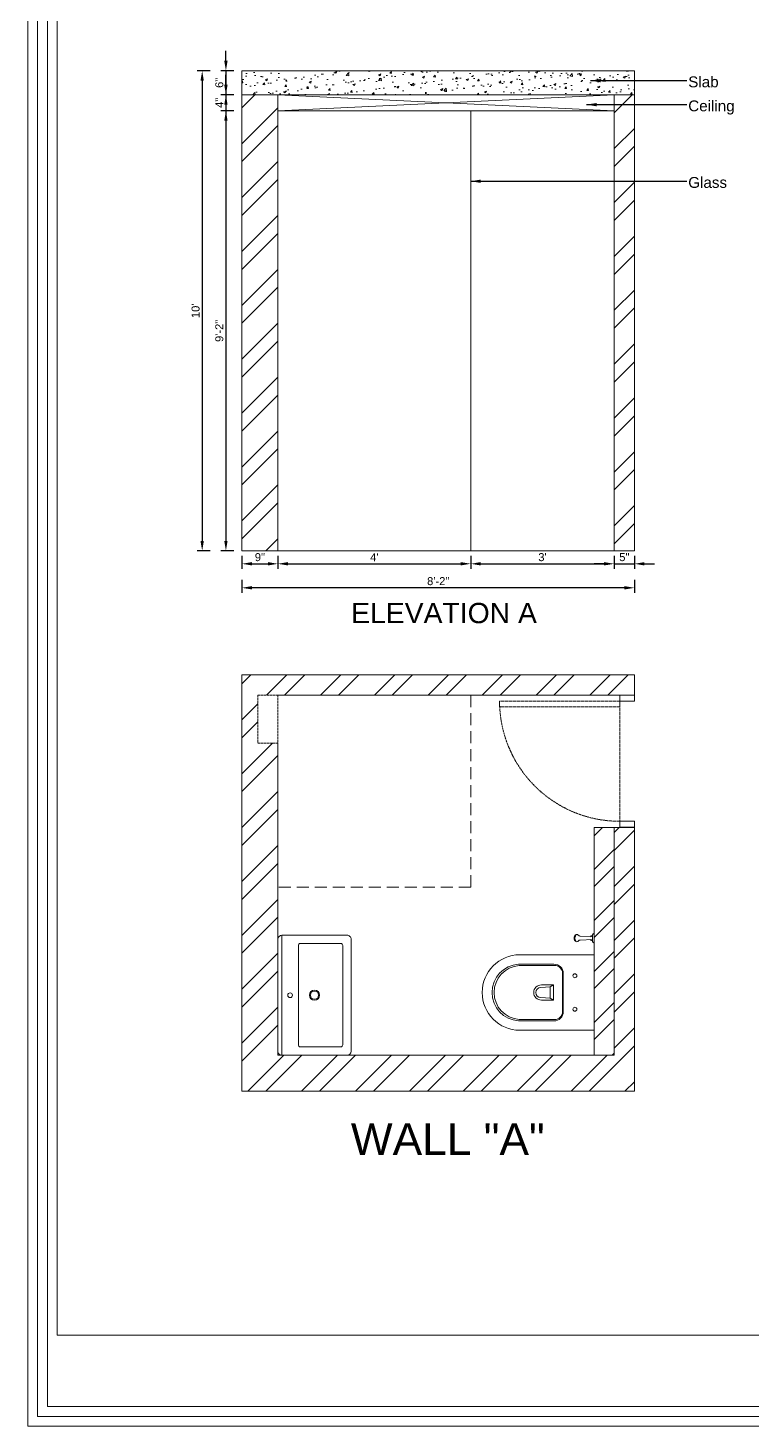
# Model space of a CAD drawing. Header units: inches. Extents: x 213 to 17763, y -4830 to 1802.
# Drawn here: x 5240.8 to 5421.8, y 842.7 to 1192.2 of the extents above; entities that cross this region are included whole.
import ezdxf

# ---------------------------------------------------------------- set-up
doc = ezdxf.new("R2010")
doc.units = ezdxf.units.IN
doc.header["$MEASUREMENT"] = 0
for name, pattern in [('ACAD_ISO02W100', [15, 12, -3]), ('AUDIT_D_060311083008-3', [0]), ('Center23.23', [1.798, 1, -0.043, 0.712, -0.043]), ('DASHED2', [0.375, 0.25, -0.125]), ('HIDDEN', [0.375, 0.25, -0.125])]:
    doc.linetypes.add(name, pattern=pattern)
for name, color, linetype in [('.', 30, 'Continuous'), ('A-DOOR', 251, 'AUDIT_D_060311083008-3'), ('A-Door-Frame', 1, 'Continuous'), ('A-Door-Swing', 8, 'HIDDEN'), ('PDF2_0', 7, 'Continuous'), ('PDF3_Text', 1, 'Continuous'), ('zas_Inferred_dashed_lines', 7, 'Continuous')]:
    doc.layers.add(name, color=color, linetype=linetype)
doc.layers.add('A- FURNITURE', color=8, linetype='Continuous', lineweight=9)
doc.layers.add('PDF2_MK. KITCHEN ESSENTAILS', color=7, linetype='Continuous', true_color=0x767676)
doc.layers.add('PDF3_0', color=7, linetype='Continuous', true_color=0x929498)
doc.styles.add('_mm text style', font='arial.ttf')
doc.styles.add('PDF Arial', font='arial.ttf')
doc.styles.get("Standard").update_dxf_attribs({"font": 'arial.ttf'})
doc.dimstyles.new('ISO-25', dxfattribs={"dimtxt": 4.5, "dimasz": 2.5, "dimexe": 1.25, "dimexo": 0.625, "dimtad": 1, "dimdec": 0, "dimlunit": 4, "dimtxsty": 'Standard', "dimcen": 2.5, "dimadec": 0, "dimazin": 0, "dimtfac": 1, "dimtdec": 0, "dimtmove": 0, "dimatfit": 3, "dimfxl": 1, "dimarcsym": 0})

# ---------------------------------------------------------------- blocks, each defined once
blk = doc.blocks.new('*D330')
at = {"color": 0, "linetype": 'AUDIT_D_060311083008-3', "lineweight": -2, "transparency": 16777216}
for p, q in [((5290.3, 1183.95), (5290.3, 1186.45)), ((5290.3, 1181.45), (5290.3, 1175.45)), ((5290.3, 1172.95), (5290.3, 1170.45))]:
    blk.add_line(p, q, dxfattribs=at)
at = {"color": 0, "linetype": 'ACAD_ISO02W100', "lineweight": -2, "transparency": 16777216}
for p, q in [((5292.3, 1181.45), (5289.05, 1181.45)), ((5292.3, 1175.45), (5289.05, 1175.45))]:
    blk.add_line(p, q, dxfattribs=at)
at = {"color": 0, "transparency": 16777216}
for points in [[(5289.89, 1183.95), (5290.72, 1183.95), (5290.3, 1181.45)], [(5289.89, 1172.95), (5290.72, 1172.95), (5290.3, 1175.45)]]:
    blk.add_solid(points, dxfattribs=at)
at = {"layer": 'Defpoints', "color": 0, "transparency": 16777216}
for p in [(5294.3, 1181.45), (5290.3, 1175.45), (5294.3, 1175.45)]:
    blk.add_point(p, dxfattribs=at)
at = {"color": 0, "lineweight": 5, "transparency": 16777216, "insert": (5288.66, 1178.45), "char_height": 2, "attachment_point": 5, "rotation": 90}
blk.add_mtext('6"', dxfattribs=at)
blk = doc.blocks.new('*D331')
at = {"color": 0, "linetype": 'AUDIT_D_060311083008-3', "lineweight": -2, "transparency": 16777216}
for p, q in [((5290.3, 1177.95), (5290.3, 1180.45)), ((5290.3, 1175.45), (5290.3, 1171.45)), ((5290.3, 1168.95), (5290.3, 1166.45))]:
    blk.add_line(p, q, dxfattribs=at)
at = {"color": 0, "linetype": 'ACAD_ISO02W100', "lineweight": -2, "transparency": 16777216}
for p, q in [((5292.3, 1175.45), (5289.05, 1175.45)), ((5292.3, 1171.45), (5289.05, 1171.45))]:
    blk.add_line(p, q, dxfattribs=at)
at = {"color": 0, "transparency": 16777216}
for points in [[(5289.89, 1177.95), (5290.72, 1177.95), (5290.3, 1175.45)], [(5289.89, 1168.95), (5290.72, 1168.95), (5290.3, 1171.45)]]:
    blk.add_solid(points, dxfattribs=at)
at = {"layer": 'Defpoints', "color": 0, "transparency": 16777216}
for p in [(5294.3, 1175.45), (5290.3, 1171.45), (5303.3, 1171.45)]:
    blk.add_point(p, dxfattribs=at)
at = {"color": 0, "lineweight": 5, "transparency": 16777216, "insert": (5288.68, 1173.45), "char_height": 2, "attachment_point": 5, "rotation": 90}
blk.add_mtext('4"', dxfattribs=at)
blk = doc.blocks.new('*D332')
at = {"color": 0, "linetype": 'ACAD_ISO02W100', "lineweight": -2, "transparency": 16777216}
for p, q in [((5286.37, 1181.45), (5283.12, 1181.45)), ((5286.37, 1061.45), (5283.12, 1061.45))]:
    blk.add_line(p, q, dxfattribs=at)
at = {"color": 0, "linetype": 'AUDIT_D_060311083008-3', "lineweight": -2, "transparency": 16777216}
blk.add_line((5284.37, 1178.95), (5284.37, 1063.95), dxfattribs=at)
at = {"color": 0, "transparency": 16777216}
for points in [[(5283.95, 1178.95), (5284.79, 1178.95), (5284.37, 1181.45)], [(5283.95, 1063.95), (5284.79, 1063.95), (5284.37, 1061.45)]]:
    blk.add_solid(points, dxfattribs=at)
at = {"layer": 'Defpoints', "color": 0, "transparency": 16777216}
for p in [(5292.3, 1181.45), (5284.37, 1061.45), (5294.3, 1061.45)]:
    blk.add_point(p, dxfattribs=at)
at = {"color": 0, "lineweight": 5, "transparency": 16777216, "insert": (5282.73, 1121.45), "char_height": 2, "attachment_point": 5, "rotation": 90}
blk.add_mtext("10'", dxfattribs=at)
blk = doc.blocks.new('*D333')
at = {"color": 0, "linetype": 'ACAD_ISO02W100', "lineweight": -2, "transparency": 16777216}
for p, q in [((5294.3, 1060.22), (5294.3, 1056.97)), ((5303.3, 1060.22), (5303.3, 1056.97))]:
    blk.add_line(p, q, dxfattribs=at)
at = {"color": 0, "linetype": 'AUDIT_D_060311083008-3', "lineweight": -2, "transparency": 16777216}
blk.add_line((5296.8, 1058.22), (5300.8, 1058.22), dxfattribs=at)
at = {"color": 0, "transparency": 16777216}
for points in [[(5296.8, 1058.64), (5296.8, 1057.81), (5294.3, 1058.22)], [(5300.8, 1058.64), (5300.8, 1057.81), (5303.3, 1058.22)]]:
    blk.add_solid(points, dxfattribs=at)
at = {"layer": 'Defpoints', "color": 0, "transparency": 16777216}
for p in [(5294.3, 1062.22), (5303.3, 1062.22), (5303.3, 1058.22)]:
    blk.add_point(p, dxfattribs=at)
at = {"color": 0, "lineweight": 5, "transparency": 16777216, "insert": (5298.8, 1059.87), "char_height": 2, "attachment_point": 5}
blk.add_mtext('9"', dxfattribs=at)
blk = doc.blocks.new('*D334')
at = {"color": 0, "linetype": 'ACAD_ISO02W100', "lineweight": -2, "transparency": 16777216}
for p, q in [((5294.3, 1054.22), (5294.3, 1050.97)), ((5392.43, 1054.22), (5392.43, 1050.97))]:
    blk.add_line(p, q, dxfattribs=at)
at = {"color": 0, "linetype": 'AUDIT_D_060311083008-3', "lineweight": -2, "transparency": 16777216}
blk.add_line((5389.93, 1052.22), (5296.8, 1052.22), dxfattribs=at)
at = {"color": 0, "transparency": 16777216}
for points in [[(5296.8, 1052.64), (5296.8, 1051.81), (5294.3, 1052.22)], [(5389.93, 1052.64), (5389.93, 1051.81), (5392.43, 1052.22)]]:
    blk.add_solid(points, dxfattribs=at)
at = {"layer": 'Defpoints', "color": 0, "transparency": 16777216}
for p in [(5294.3, 1062.22), (5392.43, 1062.22), (5294.3, 1052.22)]:
    blk.add_point(p, dxfattribs=at)
at = {"color": 0, "lineweight": 5, "transparency": 16777216, "insert": (5343.37, 1053.87), "char_height": 2, "attachment_point": 5}
blk.add_mtext('8\'-2"', dxfattribs=at)
blk = doc.blocks.new('*D358')
at = {"color": 0, "linetype": 'ACAD_ISO02W100', "lineweight": -2, "transparency": 16777216}
for p, q in [((5292.3, 1171.45), (5289.05, 1171.45)), ((5292.3, 1061.45), (5289.05, 1061.45))]:
    blk.add_line(p, q, dxfattribs=at)
at = {"color": 0, "linetype": 'AUDIT_D_060311083008-3', "lineweight": -2, "transparency": 16777216}
blk.add_line((5290.3, 1168.95), (5290.3, 1063.95), dxfattribs=at)
at = {"color": 0, "transparency": 16777216}
for points in [[(5289.89, 1168.95), (5290.72, 1168.95), (5290.3, 1171.45)], [(5289.89, 1063.95), (5290.72, 1063.95), (5290.3, 1061.45)]]:
    blk.add_solid(points, dxfattribs=at)
at = {"layer": 'Defpoints', "color": 0, "transparency": 16777216}
for p in [(5303.3, 1171.45), (5290.3, 1061.45), (5294.3, 1061.45)]:
    blk.add_point(p, dxfattribs=at)
at = {"color": 0, "lineweight": 5, "transparency": 16777216, "insert": (5288.66, 1116.45), "char_height": 2, "attachment_point": 5, "rotation": 90}
blk.add_mtext('9\'-2"', dxfattribs=at)
blk = doc.blocks.new('*D359')
at = {"color": 0, "linetype": 'ACAD_ISO02W100', "lineweight": -2, "transparency": 16777216}
for p, q in [((5303.3, 1060.22), (5303.3, 1056.97)), ((5351.5, 1060.22), (5351.5, 1056.97))]:
    blk.add_line(p, q, dxfattribs=at)
at = {"color": 0, "linetype": 'AUDIT_D_060311083008-3', "lineweight": -2, "transparency": 16777216}
blk.add_line((5305.8, 1058.22), (5349, 1058.22), dxfattribs=at)
at = {"color": 0, "transparency": 16777216}
for points in [[(5305.8, 1058.64), (5305.8, 1057.81), (5303.3, 1058.22)], [(5349, 1058.64), (5349, 1057.81), (5351.5, 1058.22)]]:
    blk.add_solid(points, dxfattribs=at)
at = {"layer": 'Defpoints', "color": 0, "transparency": 16777216}
for p in [(5303.3, 1062.22), (5351.5, 1061.45), (5351.5, 1058.22)]:
    blk.add_point(p, dxfattribs=at)
at = {"color": 0, "lineweight": 5, "transparency": 16777216, "insert": (5327.4, 1059.85), "char_height": 2, "attachment_point": 5}
blk.add_mtext("4'", dxfattribs=at)
blk = doc.blocks.new('*D360')
at = {"color": 0, "linetype": 'ACAD_ISO02W100', "lineweight": -2, "transparency": 16777216}
for p, q in [((5351.5, 1060.22), (5351.5, 1056.97)), ((5387.35, 1060.22), (5387.35, 1056.97))]:
    blk.add_line(p, q, dxfattribs=at)
at = {"color": 0, "linetype": 'AUDIT_D_060311083008-3', "lineweight": -2, "transparency": 16777216}
blk.add_line((5354, 1058.22), (5384.85, 1058.22), dxfattribs=at)
at = {"color": 0, "transparency": 16777216}
for points in [[(5354, 1058.64), (5354, 1057.81), (5351.5, 1058.22)], [(5384.85, 1058.64), (5384.85, 1057.81), (5387.35, 1058.22)]]:
    blk.add_solid(points, dxfattribs=at)
at = {"layer": 'Defpoints', "color": 0, "transparency": 16777216}
for p in [(5351.5, 1061.45), (5387.35, 1061.45), (5387.35, 1058.22)]:
    blk.add_point(p, dxfattribs=at)
at = {"color": 0, "lineweight": 5, "transparency": 16777216, "insert": (5369.43, 1059.87), "char_height": 2, "attachment_point": 5}
blk.add_mtext("3'", dxfattribs=at)
blk = doc.blocks.new('*D361')
at = {"color": 0, "linetype": 'ACAD_ISO02W100', "lineweight": -2, "transparency": 16777216}
for p, q in [((5387.35, 1060.22), (5387.35, 1056.97)), ((5392.43, 1060.22), (5392.43, 1056.97))]:
    blk.add_line(p, q, dxfattribs=at)
at = {"color": 0, "linetype": 'AUDIT_D_060311083008-3', "lineweight": -2, "transparency": 16777216}
for p, q in [((5384.85, 1058.22), (5382.35, 1058.22)), ((5387.35, 1058.22), (5392.43, 1058.22)), ((5394.93, 1058.22), (5397.43, 1058.22))]:
    blk.add_line(p, q, dxfattribs=at)
at = {"color": 0, "transparency": 16777216}
for points in [[(5384.85, 1058.64), (5384.85, 1057.81), (5387.35, 1058.22)], [(5394.93, 1058.64), (5394.93, 1057.81), (5392.43, 1058.22)]]:
    blk.add_solid(points, dxfattribs=at)
at = {"layer": 'Defpoints', "color": 0, "transparency": 16777216}
for p in [(5387.35, 1061.45), (5392.43, 1062.22), (5392.43, 1058.22)]:
    blk.add_point(p, dxfattribs=at)
at = {"color": 0, "lineweight": 5, "transparency": 16777216, "insert": (5389.89, 1059.87), "char_height": 2, "attachment_point": 5}
blk.add_mtext('5"', dxfattribs=at)
blk = doc.blocks.new('wb18.')
at = {"color": 0, "lineweight": 5}
for p, q in [((-13.85, 0), (13.85, 0)), ((-14.85, -1), (14.85, -1)), ((-14.85, -17.11), (-14.85, -1)), ((14.85, -1), (14.85, -17.11)), ((-12.795, -15.555), (-12.795, -5.555)), ((-12.295, -5.055), (12.295, -5.055)), ((12.795, -5.555), (12.795, -15.555)), ((12.295, -16.055), (-12.295, -16.055)), ((13.85, -18.11), (-13.85, -18.11))]:
    blk.add_line(p, q, dxfattribs=at)
for centre, radius in [((0, -3.027), 0.586), ((0, -9.055), 1.25), ((0, -9.055), 1)]:
    blk.add_circle(centre, radius, dxfattribs=at)
for centre, radius, start, end in [((13.85, -1), 1, 360, 90), ((-13.85, -1), 1, 90, 180), ((-12.295, -5.555), 0.5, 90, 180), ((12.295, -5.555), 0.5, 360, 90), ((-13.85, -17.11), 1, 180, 270), ((-12.295, -15.555), 0.5, 180, 270), ((12.295, -15.555), 0.5, 270, 0), ((13.85, -17.11), 1, 270, 0)]:
    blk.add_arc(centre, radius, start, end, dxfattribs=at)
blk = doc.blocks.new('wc4')
at = {"color": 0, "lineweight": 5}
for p, q in [((-7.08, 0), (-7.08, -13.97)), ((-7.08, 0), (7.08, 0)), ((7.08, 0), (7.08, -13.97)), ((-1.05, -8.29), (-1.43, -7.67)), ((1.05, -8.29), (1.43, -7.67))]:
    blk.add_line(p, q, dxfattribs=at)
for points in [[(5.33, -7.55, 0.414214), (3.58, -5.8), (-3.59, -5.8, 0.414214), (-5.34, -7.55), (-5.34, -14.24, 0.929975), (5.33, -14.24)], [(5.08, -7.43, 0.414214), (3.58, -5.93), (-3.59, -5.93, 0.414214), (-5.08, -7.43), (-5.08, -14.1, 0.928337), (5.08, -14.1)], [(-1.43, -9.93), (-1.43, -7.67), (1.43, -7.67), (1.43, -9.93, -1)], [(-0.93, -10.05), (-1.05, -8.29), (1.05, -8.29), (0.93, -10.05, -1)]]:
    blk.add_lwpolyline(points, format="xyb", close=True, dxfattribs=at)
for centre in [(-3.15, -3.62), (3.15, -3.62)]:
    blk.add_circle(centre, 0.366, dxfattribs=at)
blk.add_arc((0, -13.97), 7.09, 180, 0, dxfattribs=at)
blk = doc.blocks.new('*U34')
at = {"layer": 'A-Door-Frame', "lineweight": 5}
for p, q in [((0, -100), (0, 0)), ((900, -100), (900, 0))]:
    blk.add_line(p, q, dxfattribs=at)
for points in [[(0, -100), (40, -100), (40, 0), (0, 0)], [(900, -100), (860, -100), (860, 0), (900, 0)]]:
    blk.add_lwpolyline(points, dxfattribs=at)
at = {"layer": 'A-Door-Swing', "linetype": 'DASHED2', "lineweight": 5}
blk.add_line((47.3, 0), (867.3, 0), dxfattribs=at)
blk.add_lwpolyline([(40, 0), (40, 820), (80, 820), (80, 0)], close=True, dxfattribs=at)
blk.add_arc((40, 0), 820, 360, 90, dxfattribs=at)

msp = doc.modelspace()

# ---------------------------------------------------------------- hatches: boundary and pattern name
at = {"layer": '.', "lineweight": 5, "transparency": 33554687}
h = msp.add_hatch(dxfattribs=at)
h.set_pattern_fill('AR-CONC', color=1, scale=0.03)
h.set_pattern_definition([(50, (-518.6957, 711.4474), (5.46554, -0.4781726), [0.5715, -6.2865]), (355, (-518.6957, 711.4474), (-1.0573026, 5.7317054), [0.4572, -5.0292175]), (100.45144, (-518.24, 711.4075), (4.4082374, 5.2535326), [0.4857003, -5.3427073]), (46.1842, (-518.696, 712.9714), (8.132371, -1.26127), [0.85725, -9.42975]), (96.63556, (-518.018, 712.866), (7.122124, 7.422784), [0.728551, -8.014068]), (351.18415, (-518.696, 712.971), (7.122124, 7.422784), [0.685799, -7.543792]), (21, (-517.9337, 712.5904), (4.5484317, -3.067956), [0.5715, -6.2865]), (326, (-517.9337, 712.5904), (1.854061, 5.525639), [0.4572, -5.0292]), (71.45144, (-517.5547, 712.3347), (6.4024926, 2.457683), [0.4857003, -5.342698]), (37.5, (-518.6957, 711.4474), (0.0926581, 2.53665117), [0, -4.96824, 0, -5.1054, 0, -5.04825]), (7.5, (-518.6957, 711.4474), (2.0045899, 3.0054172), [0, -2.91084, 0, -4.85394, 0, -1.92405]), (327.5, (-520.395, 711.4474), (4.06771786, -0.1718623), [0, -1.905, 0, -5.9436, 0, -7.8867]), (317.5, (-521.157, 711.4474), (4.4438754, 0.7627947), [0, -2.4765, 0, -3.94716, 0, -5.6007])])
h.paths.add_polyline_path([(5392.43, 1181.45), (5294.3, 1181.45), (5294.3, 1175.45), (5392.43, 1175.45)])
at = {"layer": '.', "lineweight": 5, "true_color": 0xed1f24}
h = msp.add_hatch(dxfattribs=at)
h.set_pattern_fill('ANSI32', color=240)
h.set_pattern_definition([(45, (-518.696, 711.447), (-6.735192, 6.735192), []), (45, (-514.206, 711.447), (-6.735192, 6.735192), [])])
h.paths.add_polyline_path([(5303.3, 1175.45), (5294.3, 1175.45), (5294.3, 1061.45), (5303.3, 1061.45)])
h.paths.add_polyline_path([(5392.43, 1175.45), (5387.35, 1175.45), (5387.35, 1061.45), (5392.43, 1061.45)])
h = msp.add_hatch(dxfattribs=at)
h.set_pattern_fill('ANSI32', color=240)
h.set_pattern_definition([(45, (299.079, 725.168), (-6.735192, 6.735192), []), (45, (303.569, 725.168), (-6.735192, 6.735192), [])])
h.paths.add_polyline_path([(5303.3, 995.37), (5303.3, 1013.39), (5298.3, 1013.39), (5298.3, 1025.39), (5303.3, 1025.39), (5392.43, 1025.39), (5392.43, 1030.47), (5294.3, 1030.47), (5294.3, 926.39), (5392.43, 926.39), (5392.43, 992.3), (5387.35, 992.3), (5387.35, 935.39), (5303.3, 935.39)])
at = {"layer": '.', "lineweight": 5}
h = msp.add_hatch(dxfattribs=at)
h.set_pattern_fill('ANSI32', color=1, scale=24)
h.set_pattern_definition([(45, (2076.786, 692.721), (-6.36396, 6.36396), []), (45, (2081.028, 692.721), (-6.36396, 6.36396), [])])
h.paths.add_polyline_path([(5387.35, 992.3), (5382.35, 992.3), (5382.35, 935.39), (5387.35, 935.39)])

# ---------------------------------------------------------------- linework, layer by layer
at = {"lineweight": 5}
for p, q in [((5294.3, 1061.45), (5294.3, 1181.45)), ((5294.3, 1181.45), (5392.43, 1181.45)), ((5392.43, 1061.45), (5392.43, 1181.45)), ((5294.3, 1175.45), (5392.43, 1175.45)), ((5303.3, 1061.45), (5303.3, 1175.45)), ((5303.3, 1175.45), (5387.35, 1171.45)), ((5387.35, 1175.45), (5303.3, 1171.45)), ((5387.35, 1061.45), (5387.35, 1175.45)), ((5303.3, 1171.45), (5387.35, 1171.45)), ((5294.3, 1061.45), (5392.43, 1061.45)), ((5294.3, 926.39), (5294.3, 1030.47)), ((5294.3, 1030.47), (5392.43, 1030.47)), ((5392.43, 1025.39), (5392.43, 1030.47)), ((5303.3, 1025.39), (5392.43, 1025.39)), ((5303.3, 995.37), (5303.3, 1013.39)), ((5303.3, 935.39), (5303.3, 995.37)), ((5382.35, 935.39), (5382.35, 992.3)), ((5392.43, 992.3), (5382.35, 992.3)), ((5387.35, 935.39), (5387.35, 992.3)), ((5392.43, 926.39), (5392.43, 992.3)), ((5294.3, 926.39), (5392.43, 926.39))]:
    msp.add_line(p, q, dxfattribs=at)
at = {"color": 4, "lineweight": 5}
msp.add_line((5351.5, 1061.45), (5351.5, 1171.45), dxfattribs=at)
at = {"linetype": 'DASHED2', "lineweight": 5}
for p, q in [((5298.3, 1025.39), (5298.3, 1013.39)), ((5303.3, 1025.39), (5298.3, 1025.39)), ((5303.3, 1025.39), (5303.3, 1013.39)), ((5303.3, 1013.39), (5298.3, 1013.39))]:
    msp.add_line(p, q, dxfattribs=at)
at = {"color": 4, "linetype": 'DASHED2', "lineweight": 5, "ltscale": 12}
for p, q in [((5351.5, 1025.39), (5351.5, 977.35)), ((5351.5, 977.35), (5303.3, 977.35))]:
    msp.add_line(p, q, dxfattribs=at)
at = {"layer": 'PDF2_0', "lineweight": 5}
msp.add_lwpolyline([(5899.76, 842.69), (5240.82, 842.69), (5240.82, 1413.74), (6046.18, 1413.74), (6046.18, 989.11, -0.414214)], format="xyb", close=True, dxfattribs=at)
for points in [[(5899.76, 845.12), (5243.24, 845.12), (5243.24, 1411.32), (6043.76, 1411.32), (6043.76, 989.11, -0.414214), (5899.76, 845.12)], [(5899.76, 847.56), (5245.69, 847.56), (5245.69, 1408.88), (6041.32, 1408.88), (6041.32, 989.11, -0.414214), (5899.76, 847.56)]]:
    msp.add_lwpolyline(points, format="xyb", dxfattribs=at)
msp.add_lwpolyline([(5248.13, 1406.44), (5904.4, 1406.44), (5904.4, 865.37), (5248.13, 865.37)], close=True, dxfattribs=at)
at = {"layer": 'PDF2_MK. KITCHEN ESSENTAILS', "lineweight": 5}
msp.add_lwpolyline([(5248.13, 865.37), (5904.4, 865.37), (5904.4, 1406.44), (5248.13, 1406.44)], close=True, dxfattribs=at)
at = {"layer": 'PDF3_0', "color": 251, "lineweight": 5, "true_color": 0x535353}
for points in [[(5378.81, 965.12, -0.144297), (5378.48, 965.3, 0.095032), (5378.27, 965.47, 0.130986), (5378.02, 965.54, 0.130986), (5377.75, 965.48, 0.106533), (5377.52, 965.28, 0.083894), (5377.39, 965, 0.072753), (5377.34, 964.66, 0.072753), (5377.38, 964.3, 0.083894), (5377.52, 964.03, 0.106533), (5377.76, 963.83, 0.130986), (5378.02, 963.76, 0.130986), (5378.27, 963.82, 0.095032), (5378.47, 964.01, -0.144297), (5378.82, 964.17), (5381.93, 964.34)], [(5381.93, 965.52), (5381.93, 963.82, 0.257222), (5382.35, 963.39), (5382.35, 965.94)]]:
    msp.add_lwpolyline(points, format="xyb", dxfattribs=at)
msp.add_lwpolyline([(5381.93, 964.98), (5378.82, 965.15)], dxfattribs=at)
for centre, radius, start, end in [((5378.7, 964.66), 1.19, 144.4757, 215.5243), ((5381.9, 964.86), 0.453, 88.2367, 161.4606), ((5382.51, 965.32), 0.619, 106.1499, 163.8501), ((5381.9, 964.44), 0.453, 198.5394, 271.7633)]:
    msp.add_arc(centre, radius, start, end, dxfattribs=at)
at = {"layer": 'zas_Inferred_dashed_lines', "color": 0, "linetype": 'Center23.23', "lineweight": 5, "ltscale": 117.984186}
msp.add_line((5387.35, 935.39), (5303.3, 935.39), dxfattribs=at)

# ---------------------------------------------------------------- block references
at = {"layer": 'A- FURNITURE', "lineweight": 5}
for name, p, xscale, yscale, zscale, rotation in [('wb18.', (5303.3, 950.39), 1.010101010101045, 1.010101010101045, 1.010101010101045, 90.00153061048195), ('wc4', (5382.35, 951.06), -1.329534662868032, 1.329534662868033, 1.329534662868033, 270.0015306104823)]:
    msp.add_blockref(name, p, dxfattribs=dict(at, xscale=xscale, yscale=yscale, zscale=zscale, rotation=rotation))
at = {"layer": 'A-DOOR', "lineweight": 5, "xscale": -0.03666666666666651, "yscale": 0.03666666666666651, "zscale": 0.03666666666666651, "rotation": 90}
msp.add_blockref('*U34', (5388.77, 1025.39), dxfattribs=at)

# ---------------------------------------------------------------- texts
at = {"lineweight": 5, "char_height": 2.715, "attachment_point": 1, "style": '_mm text style'}
for s, insert in [('Slab', (5405.87, 1180.04)), ('Ceiling', (5405.87, 1174.04)), ('Glass', (5405.87, 1154.9))]:
    msp.add_mtext_dynamic_manual_height_columns(s, width=64.865, gutter_width=13.57, heights=[0], dxfattribs=dict(at, insert=insert))
at = {"color": 1, "lineweight": 5, "transparency": 33554687, "insert": (5321.53, 918.38), "char_height": 7.924, "attachment_point": 1}
msp.add_mtext_dynamic_manual_height_columns('WALL "A" ', width=114.7518, gutter_width=49.21, heights=[0], dxfattribs=at)
at = {"layer": 'PDF3_Text', "lineweight": 5, "insert": (5321.61, 1043.31), "char_height": 5.0688, "attachment_point": 7, "style": 'PDF Arial'}
msp.add_mtext('ELEVATION A', dxfattribs=at)

# ---------------------------------------------------------------- dimensions: what is measured, and where the dimension line sits
at = {"lineweight": 5}
for base, p1, p2, picture, middle in [((5290.3, 1175.45), (5294.3, 1181.45), (5294.3, 1175.45), '*D330', (5288.66, 1178.45)), ((5284.37, 1061.45), (5292.3, 1181.45), (5294.3, 1061.45), '*D332', (5282.73, 1121.45)), ((5290.3, 1171.45), (5294.3, 1175.45), (5303.3, 1171.45), '*D331', (5288.68, 1173.45)), ((5290.3, 1061.45), (5303.3, 1171.45), (5294.3, 1061.45), '*D358', (5288.66, 1116.45))]:
    dim = msp.add_linear_dim(base=base, p1=p1, p2=p2, angle=90, dimstyle='ISO-25', override={"dimtxt": 2, "dimtmove": 1, "dimfxl": 2, "dimfxlon": 1, "dimarcsym": 2}, dxfattribs=at)
    dim.commit()
    dim.dimension.update_dxf_attribs({"geometry": picture, "text_midpoint": middle})
dim = msp.add_linear_dim(base=(5303.3, 1058.22), p1=(5294.3, 1062.22), p2=(5303.3, 1062.22), dimstyle='ISO-25', override={"dimtxt": 2, "dimtmove": 1, "dimfxl": 2, "dimfxlon": 1, "dimarcsym": 2}, dxfattribs=at)
dim.commit()
dim.dimension.update_dxf_attribs({"geometry": '*D333', "text_midpoint": (5298.8, 1058.22), "dimtype": 160})
for base, p1, p2, picture, middle in [((5294.3, 1052.22), (5392.43, 1062.22), (5294.3, 1062.22), '*D334', (5343.37, 1053.87)), ((5351.5, 1058.22), (5303.3, 1062.22), (5351.5, 1061.45), '*D359', (5327.4, 1059.85)), ((5387.35, 1058.22), (5351.5, 1061.45), (5387.35, 1061.45), '*D360', (5369.43, 1059.87)), ((5392.43, 1058.22), (5387.35, 1061.45), (5392.43, 1062.22), '*D361', (5389.89, 1059.87))]:
    dim = msp.add_linear_dim(base=base, p1=p1, p2=p2, dimstyle='ISO-25', override={"dimtxt": 2, "dimtmove": 1, "dimfxl": 2, "dimfxlon": 1, "dimarcsym": 2}, dxfattribs=at)
    dim.commit()
    dim.dimension.update_dxf_attribs({"geometry": picture, "text_midpoint": middle})

# ---------------------------------------------------------------- leaders
for points in [[(5381.45, 1178.99), (5405.54, 1178.99)], [(5380.45, 1172.99), (5405.54, 1172.99)], [(5351.5, 1153.84), (5405.54, 1153.84)]]:
    msp.add_leader(points, dimstyle='ISO-25', override={"dimgap": 0.625, "dimtad": 0}, dxfattribs=at)

doc.saveas('drawing.dxf')
